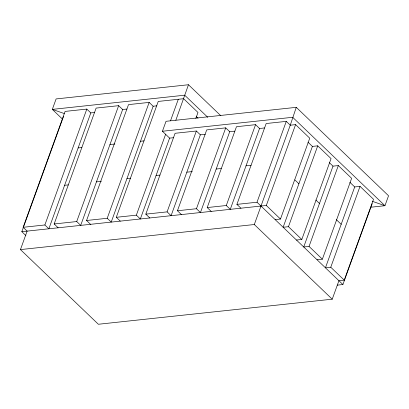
<?xml version="1.0" encoding="UTF-8"?>
<svg xmlns="http://www.w3.org/2000/svg" width="409" height="409" viewBox="0 0 409 409"><rect width="100%" height="100%" fill="white"/><g stroke="black" fill="none" stroke-linecap="round" stroke-linejoin="round"><path stroke-width="0.61" d="M349.848 182.291L354.71 186.949L360.032 186.376L373.509 199.29L344.24 280.145L338.918 280.712L332.231 299.189L98.37 324.26L20.45 249.592L27.137 231.116L23.149 227.297L65.097 111.417L86.815 109.085L90.808 112.91L94.525 112.511M25.879 235.584L21.815 231.688L63.543 116.412M23.149 227.297L44.867 224.965L86.815 109.085M90.808 112.91L48.86 228.789L44.867 224.965M58.16 227.793L54.172 223.968L96.12 108.088L118.656 105.675L122.649 109.494L126.954 109.034M54.172 223.968L76.713 221.555L118.656 105.675M122.649 109.494L80.701 225.374L76.713 221.555M90.547 224.321L86.56 220.497L128.508 104.617L149.167 102.403L153.16 106.228L156.79 105.839M86.56 220.497L107.219 218.283L149.167 102.403M153.16 106.228L111.212 222.107L107.219 218.283M120.282 221.131L116.294 217.312L158.242 101.432L183.621 98.712L197.982 112.47L195.824 118.436M173.396 137.726L169.607 138.13L162.429 131.248L166.034 121.299L296.269 107.337L388.55 195.763L384.946 205.712L370.968 207.21M116.294 217.312L136.35 215.16L165.619 134.305M170.522 120.773L178.298 99.28M220.773 115.691L188.472 84.74L175.844 120.2M169.607 138.13L140.343 218.984L136.35 215.16M149.806 217.966L145.819 214.147L175.088 133.293L196.366 131.013L200.354 134.832L205.226 134.31M145.819 214.147L167.097 211.867L196.366 131.013M200.354 134.832L171.09 215.686L167.097 211.867M181.432 214.577L177.44 210.758L206.709 129.904L225.732 127.864L229.72 131.688L234.776 131.146M177.44 210.758L196.463 208.718L225.732 127.864M229.72 131.688L200.451 212.542L196.463 208.718M211.197 211.387L207.21 207.567L236.474 126.713L255.559 124.668L259.546 128.487L264.546 127.956M207.21 207.567L226.289 205.517L255.559 124.668M259.546 128.487L230.277 209.342L226.289 205.517M240.901 208.201L236.908 204.382L266.177 123.528L286.274 121.376L290.262 125.195L295.589 124.627L309.746 138.196L280.477 219.045L275.155 219.618M236.908 204.382L257.005 202.225L286.274 121.376M296.269 107.337L290.262 125.195L254.306 224.526L20.45 249.592M21.815 231.688L266.32 205.476L295.589 124.627M312.404 146.412L283.135 227.266L288.457 226.693L301.796 239.475L331.065 158.62L317.727 145.839L312.404 146.412L307.972 142.163M288.457 226.693L317.727 145.839M332.992 166.141L303.723 246.995L309.051 246.422L322.369 259.183L351.633 178.329L338.32 165.568L332.992 166.141L329.368 162.664M309.051 246.422L338.32 165.568M354.71 186.949L325.441 267.803L330.763 267.23L344.24 280.145M330.763 267.23L360.032 186.376M337.251 285.139L342.906 284.536L372.175 203.682M188.472 84.74L56.11 98.932L52.326 109.387L62.475 119.111M162.429 131.248L292.665 117.291L384.946 205.712L372.374 201.325M78.129 147.935L81.846 147.537M109.97 144.525L114.893 143.994M140.481 141.253L144.106 140.865M64.607 185.287L68.283 184.894M96.447 181.872L101.371 181.345M126.959 178.6L130.589 178.212M156.09 175.481L159.878 175.072M186.836 172.184L192.312 171.596M216.197 169.035L221.259 168.493M246.029 165.839L251.024 165.302M296.474 240.042L301.796 239.475M317.041 259.756L322.369 259.183M64.295 113.564L52.326 109.387L184.689 95.195L207.762 117.301M294.894 179.934L298.882 183.759M315.85 200.016L319.475 203.488M336.326 219.638L341.188 224.296M196.233 116.468L198.022 118.181M266.32 205.476L280.477 219.045M257.005 202.225L342.906 284.536M254.306 224.526L332.231 299.189"/></g></svg>
